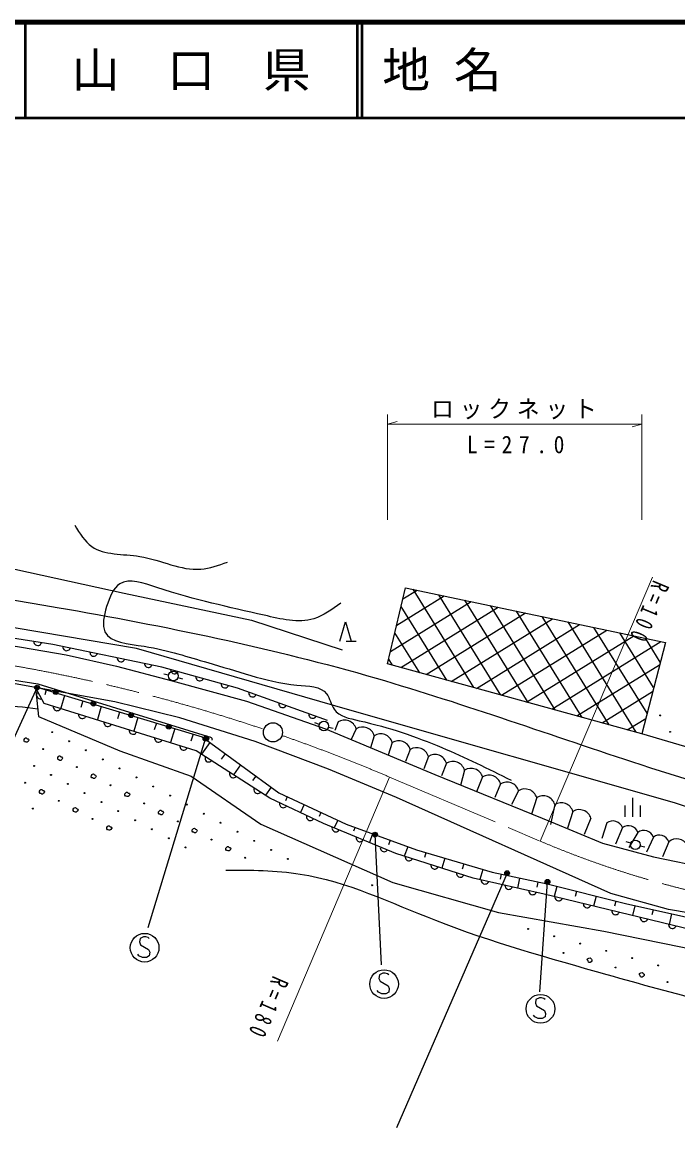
# Model space of a CAD drawing. Units: millimetres, scale not verified. Extents: x 40000 to 680000, y 20000 to 380000.
# Drawn here: x 332686 to 401324, y 264262 to 380000 of the extents above; entities that cross this region are included whole.
import ezdxf
from ezdxf.enums import TextEntityAlignment as Align

# ---------------------------------------------------------------- set-up
doc = ezdxf.new("R2010")
doc.units = ezdxf.units.MM
doc.header["$LTSCALE"] = 1000
doc.linetypes.add('CHAIN', pattern=[18.5, 12, -1.5, 3.5, -1.5])
for name, color, linetype, lineweight in [('M-BGD', 7, 'Continuous', 25), ('M-BMK', 2, 'CHAIN', 13), ('M-BMK-SRVR', 3, 'Continuous', 25), ('M-STR-HTXT', 7, 'Continuous', 13), ('M-STR-STRC', 7, 'Continuous', 25), ('M-TTL', 2, 'Continuous', 140), ('M-TTL-LINE', 7, 'Continuous', 50)]:
    doc.layers.add(name, color=color, linetype=linetype, lineweight=lineweight)
doc.layers.add('M-TTL-TXT', color=7, linetype='Continuous')
doc.styles.add('ＭＳ ゴシック', font='')
doc.styles.get('ＭＳ ゴシック').set_extended_font_data('MS Gothic')

msp = doc.modelspace()

# ---------------------------------------------------------------- hatches: boundary and pattern name
at = {"layer": 'M-BGD'}
h = msp.add_hatch(dxfattribs=at)
h.set_pattern_fill('USER', color=256, style=0, pattern_type=2)
h.set_pattern_definition([(301.7595, (143618, 540209), (1700.53, 1052.709), []), (31.7595, (143618, 540209), (-1052.709, 1700.53), [])])
h.paths.add_polyline_path([(372822, 320850), (400012, 315130), (397539, 305580), (370947, 312880)])

# ---------------------------------------------------------------- linework, layer by layer
for p, q in [((366612, 315278), (367652, 315278)), ((325419, 312185), (334319, 310786)), ((348023, 311720), (347532, 311815)), ((348988, 311470), (349463, 311313)), ((334319, 310786), (352050, 305341)), ((335209, 310164), (335051, 309641)), ((337130, 309586), (336729, 308253)), ((339051, 309008), (338848, 308332)), ((340972, 308429), (340560, 307060)), ((342894, 307851), (342685, 307157)), ((344815, 307273), (344392, 305867)), ((363799, 306560), (363327, 306724)), ((365758, 306820), (365418, 305920)), ((346736, 306695), (346522, 305983)), ((348658, 306117), (348223, 304674)), ((364755, 306272), (365240, 306149)), ((367648, 306100), (367098, 304900)), ((350579, 305538), (350359, 304808)), ((352342, 304664), (351445, 303435)), ((352050, 305341), (352337, 305253)), ((369538, 305380), (369138, 304120)), ((371428, 304660), (370999, 303340)), ((353946, 303493), (353533, 302927)), ((373318, 303940), (372799, 302680)), ((355551, 302322), (354797, 301289)), ((375208, 303220), (374719, 301900)), ((377098, 302500), (376579, 301180)), ((357155, 301151), (356814, 300684)), ((378988, 301780), (378556, 300160)), ((380878, 301060), (380236, 299500)), ((358760, 299980), (358149, 299143)), ((382768, 300340), (382156, 298900)), ((360443, 298989), (360252, 298576)), ((384657, 299620), (383897, 298179)), ((386547, 298900), (385997, 297159)), ((396563, 298895), (396563, 296895)), ((362204, 298175), (361816, 297333)), ((388437, 298179), (387977, 296079)), ((390327, 297459), (389777, 295719)), ((395763, 298095), (395763, 296895)), ((397363, 298095), (397363, 296895)), ((363966, 297362), (363768, 296933)), ((365728, 296549), (365350, 295731)), ((392217, 296739), (391517, 295059)), ((367529, 295804), (367374, 295383)), ((393898, 296259), (393358, 294639)), ((395518, 295764), (394798, 294039)), ((397138, 295269), (396178, 293679)), ((369368, 295126), (369033, 294216)), ((371208, 294449), (371028, 293959)), ((396399, 294126), (395924, 294282)), ((398758, 294774), (398038, 293199)), ((400378, 294279), (399718, 292719)), ((373048, 293771), (372687, 292791)), ((374957, 293141), (374812, 292649)), ((397364, 293871), (397855, 293771)), ((376935, 292558), (376631, 291526)), ((378914, 291976), (378755, 291436)), ((380892, 291393), (380578, 290326)), ((382839, 290896), (382729, 290382)), ((384755, 290486), (384531, 289439)), ((386670, 290075), (386556, 289543)), ((388656, 289613), (388391, 288553)), ((390711, 289099), (390580, 288576)), ((392766, 288586), (392508, 287553)), ((394821, 288072), (394694, 287562)), ((396809, 287603), (396580, 286564)), ((398730, 287179), (398611, 286639)), ((400651, 286755), (400404, 285635))]:
    msp.add_line(p, q, dxfattribs=at)
for points in [[(68209, 267286), (82169, 271410), (99198, 276445), (115931, 282812), (130887, 288291), (146139, 294511), (162576, 301174), (178273, 306801), (192340, 311836), (209814, 316575), (227509, 320277), (244834, 323386), (264529, 325608), (279781, 326200), (299105, 326200), (315097, 325163), (330497, 323090), (343380, 320277), (356708, 317463), (366185, 314354)], [(424658, 290513), (400966, 298361), (366759, 308134), (344658, 314502), (324371, 317907), (306602, 319832), (289425, 320721), (273284, 320721), (253997, 319240), (234894, 316279), (217569, 313169), (206019, 310207), (186583, 303692), (171479, 299101), (151489, 291401), (125130, 280147), (103640, 272743), (82021, 265487), (69278, 262110)], [(364638, 306981), (355217, 310342), (347300, 312562), (335899, 314902), (326358, 316402), (318197, 317363), (303079, 318323), (282077, 318983), (271879, 318803), (258798, 317843), (246016, 315982), (223037, 311722), (213080, 309562), (205879, 307101), (197358, 303321), (186737, 298401), (184697, 296720)], [(262196, 317210), (270982, 317825), (278893, 318094), (285000, 317902), (306920, 317249), (315360, 316750), (322042, 316135), (328033, 315367), (332633, 314637), (337280, 313831), (342580, 312640), (348379, 311104), (356167, 308992), (364424, 306112), (375898, 301311), (388072, 296357), (393440, 294130), (398778, 292709), (404539, 291518)], [(365932, 315278), (366532, 317278), (367132, 315278)], [(333913, 315214), (333930, 315115), (333965, 315028), (334032, 314937), (334103, 314877), (334193, 314830), (334320, 314810), (334419, 314827), (334506, 314862), (334597, 314929), (334657, 315000), (334704, 315090)], [(430988, 281573), (424175, 282862), (411274, 285356), (400325, 287199), (394308, 288879), (371867, 298907), (364766, 301889), (357068, 304761), (349209, 307255), (342379, 308935), (334090, 310421), (325141, 312025), (317824, 312892), (309747, 313380), (282698, 314085), (272779, 314139), (265027, 313760), (259065, 313326)], [(336932, 314690), (336944, 314590), (336975, 314502), (337037, 314407), (337106, 314344), (337194, 314294), (337319, 314268), (337419, 314280), (337507, 314311), (337602, 314373), (337665, 314442), (337716, 314529)], [(339782, 314105), (339794, 314005), (339825, 313917), (339888, 313822), (339956, 313759), (340044, 313708), (340169, 313683), (340270, 313695), (340358, 313726), (340452, 313788), (340515, 313857), (340566, 313944)], [(342633, 313520), (342645, 313420), (342676, 313332), (342738, 313237), (342807, 313174), (342894, 313123), (343020, 313098), (343120, 313110), (343208, 313141), (343303, 313203), (343366, 313272), (343416, 313359)], [(345483, 312935), (345495, 312835), (345526, 312747), (345588, 312652), (345657, 312589), (345745, 312538), (345870, 312513), (345970, 312525), (346058, 312556), (346153, 312618), (346216, 312687), (346267, 312774)], [(348234, 312300), (348239, 312199), (348264, 312109), (348319, 312010), (348383, 311943), (348467, 311886), (348590, 311851), (348691, 311856), (348781, 311881), (348880, 311936), (348948, 312000), (349005, 312084)], [(350873, 311560), (350878, 311459), (350903, 311369), (350958, 311270), (351022, 311202), (351106, 311146), (351229, 311111), (351331, 311116), (351421, 311141), (351519, 311196), (351587, 311260), (351644, 311344)], [(441437, 279369), (439991, 278456), (437250, 279141), (429410, 280511), (417308, 282490), (405206, 284469), (387345, 288807), (379885, 290482), (371817, 293070), (364232, 296191), (358599, 298855), (350912, 303802), (335004, 308747), (334090, 310421)], [(334090, 310421), (334395, 307377), (342920, 303799), (350379, 301135), (357686, 296112), (371502, 290022), (382539, 286901), (393576, 284922), (409675, 281649), (420560, 279975), (440502, 277387), (441437, 279369)], [(334248, 310453), (351539, 305249), (359562, 299395), (366609, 296143), (373967, 293432), (381882, 291102), (387628, 289870), (395849, 287815), (409295, 284846), (420179, 282867), (429466, 281497), (430988, 281573), (435707, 280812), (441437, 279369)], [(353513, 310820), (353517, 310719), (353542, 310629), (353598, 310530), (353662, 310462), (353745, 310406), (353869, 310371), (353970, 310376), (354060, 310401), (354158, 310456), (354226, 310520), (354283, 310604)], [(334355, 309935), (334286, 309861), (334239, 309781), (334207, 309672), (334203, 309579), (334221, 309479), (334282, 309367), (334357, 309298), (334437, 309251), (334546, 309219), (334639, 309215), (334738, 309233)], [(356411, 309916), (356409, 309815), (356427, 309724), (356475, 309621), (356535, 309549), (356614, 309487), (356735, 309444), (356836, 309442), (356928, 309460), (357030, 309509), (357102, 309568), (357164, 309647)], [(335947, 308453), (335949, 308352), (335971, 308262), (336024, 308161), (336086, 308092), (336168, 308033), (336291, 307995), (336392, 307997), (336482, 308019), (336583, 308072), (336652, 308134), (336711, 308216)], [(359551, 308796), (359549, 308695), (359567, 308603), (359616, 308501), (359675, 308429), (359755, 308367), (359875, 308324), (359976, 308322), (360068, 308340), (360170, 308388), (360242, 308448), (360305, 308527)], [(338599, 307629), (338601, 307528), (338623, 307438), (338675, 307337), (338738, 307268), (338820, 307209), (338942, 307171), (339043, 307173), (339134, 307195), (339234, 307248), (339303, 307310), (339363, 307392)], [(341250, 306805), (341252, 306704), (341274, 306613), (341327, 306513), (341389, 306444), (341471, 306385), (341593, 306347), (341694, 306349), (341785, 306371), (341885, 306424), (341955, 306486), (342014, 306568)], [(362691, 307676), (362689, 307575), (362708, 307483), (362756, 307381), (362815, 307309), (362895, 307247), (363016, 307204), (363117, 307201), (363208, 307220), (363310, 307268), (363382, 307327), (363445, 307407)], [(343901, 305981), (343903, 305880), (343925, 305789), (343978, 305689), (344040, 305620), (344122, 305561), (344245, 305523), (344346, 305525), (344437, 305547), (344537, 305599), (344606, 305662), (344665, 305744)], [(470540, 285653), (440020, 293362), (423458, 297922), (397539, 305580)], [(346553, 305157), (346555, 305056), (346577, 304965), (346630, 304865), (346692, 304796), (346774, 304737), (346896, 304699), (346997, 304701), (347088, 304723), (347188, 304775), (347258, 304837), (347317, 304920)], [(352337, 305253), (352414, 305229), (352459, 305205), (352507, 305159), (352537, 305118), (352553, 305071), (352565, 305005), (352559, 304954), (352551, 304926)], [(349204, 304333), (349206, 304232), (349228, 304141), (349281, 304041), (349343, 303972), (349425, 303912), (349547, 303874), (349649, 303877), (349739, 303899), (349839, 303951), (349909, 304013), (349968, 304096)], [(351857, 303194), (351832, 303096), (351829, 303003), (351853, 302892), (351894, 302809), (351957, 302730), (352065, 302661), (352163, 302635), (352256, 302633), (352367, 302657), (352451, 302698), (352529, 302761)], [(354419, 301545), (354394, 301447), (354391, 301354), (354415, 301243), (354457, 301159), (354520, 301081), (354628, 301011), (354726, 300986), (354819, 300983), (354929, 301007), (355013, 301049), (355092, 301112)], [(356982, 299896), (356957, 299798), (356954, 299705), (356978, 299594), (357019, 299510), (357083, 299431), (357190, 299362), (357288, 299337), (357381, 299334), (357492, 299358), (357576, 299399), (357655, 299463)], [(359646, 298360), (359634, 298259), (359643, 298166), (359681, 298060), (359733, 297982), (359806, 297912), (359922, 297858), (360022, 297846), (360115, 297855), (360222, 297893), (360299, 297945), (360369, 298018)], [(362462, 297028), (362450, 296927), (362459, 296834), (362497, 296728), (362549, 296650), (362622, 296580), (362738, 296526), (362839, 296513), (362931, 296523), (363038, 296561), (363115, 296613), (363185, 296686)], [(365126, 295823), (365119, 295722), (365133, 295630), (365177, 295525), (365233, 295450), (365309, 295384), (365428, 295335), (365529, 295329), (365621, 295342), (365725, 295386), (365800, 295442), (365866, 295518)], [(367655, 294783), (367648, 294682), (367662, 294589), (367705, 294485), (367761, 294410), (367838, 294344), (367956, 294295), (368057, 294288), (368149, 294302), (368254, 294346), (368328, 294402), (368394, 294478)], [(370183, 293742), (370176, 293641), (370190, 293549), (370234, 293445), (370289, 293370), (370366, 293304), (370484, 293255), (370585, 293248), (370677, 293262), (370782, 293306), (370857, 293361), (370923, 293438)], [(372781, 292761), (372782, 292660), (372803, 292569), (372855, 292468), (372917, 292398), (372998, 292338), (373120, 292299), (373221, 292300), (373312, 292322), (373413, 292373), (373483, 292435), (373543, 292516)], [(375470, 291898), (375472, 291797), (375493, 291706), (375545, 291606), (375606, 291535), (375688, 291476), (375810, 291436), (375911, 291438), (376002, 291459), (376102, 291511), (376172, 291572), (376232, 291654)], [(378160, 291035), (378161, 290934), (378182, 290843), (378234, 290743), (378296, 290673), (378377, 290613), (378499, 290574), (378600, 290575), (378691, 290596), (378792, 290648), (378862, 290710), (378922, 290791)], [(380738, 290291), (380749, 290190), (380778, 290101), (380838, 290006), (380906, 289941), (380993, 289889), (381117, 289861), (381218, 289871), (381307, 289901), (381402, 289961), (381467, 290029), (381519, 290115)], [(383225, 289732), (383235, 289632), (383264, 289543), (383325, 289448), (383392, 289383), (383479, 289331), (383604, 289303), (383705, 289313), (383793, 289342), (383889, 289403), (383953, 289470), (384005, 289557)], [(385711, 289174), (385721, 289073), (385751, 288985), (385811, 288889), (385879, 288825), (385966, 288773), (386090, 288745), (386191, 288755), (386280, 288784), (386375, 288845), (386440, 288912), (386492, 288999)], [(388444, 288540), (388453, 288439), (388481, 288350), (388540, 288254), (388606, 288188), (388692, 288134), (388816, 288104), (388917, 288113), (389006, 288140), (389103, 288199), (389168, 288266), (389222, 288351)], [(391421, 287817), (391430, 287716), (391457, 287627), (391516, 287531), (391583, 287465), (391668, 287411), (391793, 287381), (391894, 287390), (391983, 287417), (392079, 287476), (392145, 287543), (392199, 287628)], [(394398, 287094), (394407, 286993), (394434, 286904), (394493, 286808), (394560, 286742), (394645, 286688), (394770, 286658), (394870, 286667), (394960, 286694), (395056, 286753), (395122, 286820), (395175, 286905)], [(397375, 286371), (397383, 286270), (397411, 286181), (397470, 286084), (397536, 286019), (397622, 285965), (397746, 285935), (397847, 285943), (397936, 285971), (398033, 286030), (398098, 286096), (398152, 286182)], [(400352, 285648), (400360, 285547), (400388, 285458), (400447, 285361), (400513, 285296), (400599, 285242), (400723, 285212), (400824, 285220), (400913, 285248), (401010, 285307), (401075, 285373), (401129, 285459)]]:
    msp.add_lwpolyline(points, dxfattribs=at)
for points in [[(372822, 320850), (400012, 315130), (397539, 305580), (370947, 312880)], [(333206, 304693), (333111, 304696), (333024, 304743), (332948, 304751), (332885, 304857), (332886, 304993), (332958, 305099), (333024, 305160), (333106, 305164), (333220, 305063), (333308, 305047), (333358, 305021), (333396, 304928), (333313, 304788)], [(336729, 302799), (336634, 302802), (336547, 302849), (336471, 302857), (336408, 302963), (336409, 303099), (336482, 303205), (336547, 303266), (336629, 303270), (336743, 303169), (336831, 303153), (336881, 303127), (336919, 303034), (336836, 302894)], [(340252, 300905), (340157, 300908), (340070, 300955), (339995, 300963), (339931, 301069), (339932, 301205), (340005, 301311), (340070, 301372), (340152, 301376), (340266, 301275), (340354, 301259), (340404, 301233), (340443, 301140), (340359, 301000)], [(334835, 299276), (334740, 299278), (334653, 299325), (334577, 299334), (334514, 299440), (334515, 299576), (334588, 299682), (334653, 299743), (334735, 299747), (334849, 299645), (334937, 299630), (334987, 299603), (335025, 299510), (334942, 299371)], [(343775, 299011), (343681, 299014), (343593, 299061), (343518, 299069), (343454, 299175), (343455, 299311), (343528, 299417), (343593, 299478), (343675, 299482), (343790, 299381), (343878, 299365), (343927, 299339), (343966, 299246), (343883, 299106)], [(338358, 297382), (338263, 297384), (338176, 297431), (338101, 297440), (338037, 297546), (338038, 297682), (338111, 297788), (338176, 297849), (338258, 297853), (338372, 297751), (338460, 297736), (338510, 297709), (338549, 297616), (338465, 297477)], [(347299, 297117), (347204, 297120), (347117, 297167), (347041, 297175), (346978, 297281), (346978, 297417), (347051, 297523), (347116, 297584), (347199, 297588), (347313, 297487), (347401, 297471), (347451, 297445), (347489, 297352), (347406, 297212)], [(341881, 295488), (341787, 295491), (341699, 295537), (341624, 295546), (341560, 295652), (341561, 295788), (341634, 295894), (341699, 295955), (341781, 295959), (341896, 295857), (341984, 295842), (342033, 295815), (342072, 295723), (341989, 295583)], [(350822, 295223), (350727, 295226), (350640, 295273), (350564, 295281), (350501, 295387), (350502, 295524), (350574, 295629), (350639, 295690), (350722, 295694), (350836, 295593), (350924, 295577), (350974, 295551), (351012, 295458), (350929, 295318)], [(354345, 293329), (354250, 293332), (354163, 293379), (354087, 293387), (354024, 293494), (354025, 293630), (354098, 293735), (354163, 293796), (354245, 293800), (354359, 293699), (354447, 293683), (354497, 293657), (354535, 293564), (354452, 293424)], [(392148, 282139), (392227, 282086), (392275, 282000), (392334, 281952), (392331, 281828), (392257, 281714), (392140, 281664), (392052, 281647), (391980, 281688), (391938, 281835), (391872, 281895), (391844, 281944), (391861, 282043), (392007, 282117)], [(397596, 280615), (397674, 280562), (397723, 280475), (397782, 280428), (397779, 280304), (397705, 280189), (397587, 280139), (397499, 280122), (397428, 280163), (397386, 280310), (397319, 280370), (397292, 280419), (397309, 280518), (397454, 280592)]]:
    msp.add_lwpolyline(points, close=True, dxfattribs=at)
for centre, radius in [((348514, 311626), 500), ((336211, 309944), 250), ((336211, 309944), 150), ((336211, 309944), 50), ((340152, 308733), 250), ((340152, 308733), 150), ((340152, 308733), 50), ((344094, 307523), 250), ((344094, 307523), 150), ((344094, 307523), 50), ((364271, 306396), 500), ((399472, 307500), 50), ((335842, 305747), 50), ((348036, 306312), 250), ((348036, 306312), 150), ((348036, 306312), 50), ((400499, 305784), 50), ((337604, 304800), 50), ((351977, 305102), 250), ((351977, 305102), 150), ((351977, 305102), 50), ((334895, 303985), 50), ((339366, 303853), 50), ((333948, 302224), 50), ((338419, 302091), 50), ((341127, 302906), 50), ((335710, 301277), 50), ((342889, 301959), 50), ((344650, 301012), 50), ((333001, 300462), 50), ((337472, 300330), 50), ((341942, 300197), 50), ((346412, 300065), 50), ((336525, 298568), 50), ((339233, 299383), 50), ((348174, 299118), 50), ((333816, 297753), 50), ((340995, 298436), 50), ((342756, 297489), 50), ((345465, 298303), 50), ((349935, 298171), 50), ((340048, 296674), 50), ((344518, 296542), 50), ((348988, 296409), 50), ((351697, 297224), 50), ((353458, 296277), 50), ((346280, 295595), 50), ((355220, 295330), 50), ((348041, 294648), 50), ((352511, 294515), 50), ((356982, 294383), 50), ((396874, 293970), 500), ((349803, 293701), 50), ((358743, 293436), 50), ((356035, 292621), 50), ((360505, 292489), 50), ((369310, 289740), 50), ((385652, 285166), 50), ((388376, 284404), 50), ((391100, 283642), 50), ((389357, 282661), 50), ((393824, 282879), 50), ((396547, 282117), 50), ((399271, 281355), 50), ((394804, 281136), 50), ((400252, 279612), 50)]:
    msp.add_circle(centre, radius, dxfattribs=at)
for centre, radius, start, end in [((366428, 305738), 1273, 16.52356, 121.76257), ((368318, 305018), 1273, 16.52356, 121.76257), ((370208, 304298), 1273, 16.52356, 121.76257), ((372098, 303578), 1273, 16.52356, 121.76257), ((373988, 302858), 1273, 16.52356, 121.76257), ((375878, 302138), 1273, 16.52356, 121.76257), ((377768, 301418), 1273, 16.52356, 121.76257), ((379658, 300698), 1273, 16.52356, 121.76257), ((381547, 299978), 1273, 16.52356, 121.76257), ((383437, 299258), 1273, 16.52356, 121.76257), ((385327, 298538), 1273, 16.52356, 121.76257), ((387217, 297817), 1273, 16.52356, 121.76257), ((389107, 297097), 1273, 16.52356, 121.76257), ((390997, 296377), 1273, 16.52356, 121.76257), ((394522, 295404), 1059, 19.87909, 126.13928), ((396142, 294909), 1059, 19.87909, 126.13928), ((397763, 294414), 1059, 19.87909, 126.13928), ((399383, 293919), 1059, 19.87909, 126.13928), ((401198, 293371), 1223, 25.81845, 132.07864)]:
    msp.add_arc(centre, radius, start, end, dxfattribs=at)
for points, knots in [([(338198, 327385), (338725, 326531), (339253, 325677), (339975, 325163), (341279, 324235), (343220, 324418), (345009, 324127), (347274, 323758), (349297, 322628), (351377, 322794), (352307, 322868), (353249, 323201), (354190, 323534)], [0, 0, 0, 0, 1, 1, 1, 2, 2, 2, 3, 3, 3, 4, 4, 4, 4]), ([(68682, 264994), (79821, 268226), (90960, 271457), (101962, 275112), (110882, 278076), (119712, 281319), (128468, 284738), (138390, 288611), (148217, 292712), (158084, 296732), (165339, 299673), (172626, 302528), (180000, 305173), (192037, 309480), (204323, 313121), (216794, 315982), (225841, 318021), (234983, 319606), (244188, 320869), (259531, 322905), (275006, 324011), (290463, 323683), (305853, 323259), (321179, 321411), (336368, 318796), (347631, 316845), (358817, 314551), (369759, 311392), (379076, 308662), (388216, 305360), (397450, 302359), (408218, 298882), (419141, 295949), (429953, 292586), (437878, 290121), (445742, 287424), (453794, 285478), (459126, 284189), (464540, 283228), (469954, 282268)], [0, 0, 0, 0, 1, 1, 1, 2, 2, 2, 3, 3, 3, 4, 4, 4, 5, 5, 5, 6, 6, 6, 7, 7, 7, 8, 8, 8, 9, 9, 9, 10, 10, 10, 11, 11, 11, 12, 12, 12, 13, 13, 13, 13]), ([(366037, 319240), (365132, 318577), (364227, 317913), (363223, 317611), (361615, 317128), (359754, 317573), (358028, 317971), (354179, 318860), (350997, 319518), (346786, 320869), (345396, 321347), (343915, 321870), (342919, 321261), (342240, 320850), (341832, 319885), (341534, 318880), (341241, 317914), (341046, 316905), (341361, 316240), (341905, 315095), (343818, 314972), (345473, 314724), (348088, 314304), (350020, 313621), (352117, 313021), (355157, 312191), (357955, 311041), (361448, 310655), (362652, 310559), (363950, 310563), (364556, 309763), (364891, 309316), (365012, 308621), (365344, 308144), (365877, 307385), (366945, 307178), (367962, 306950), (371181, 306228), (373890, 305294), (376624, 304136), (379030, 303117), (381455, 301923), (383880, 300730)], [0, 0, 0, 0, 1, 1, 1, 2, 2, 2, 3, 3, 3, 4, 4, 4, 5, 5, 5, 6, 6, 6, 7, 7, 7, 8, 8, 8, 9, 9, 9, 10, 10, 10, 11, 11, 11, 12, 12, 12, 13, 13, 13, 14, 14, 14, 14]), ([(157209, 283136), (158973, 283112), (160736, 283088), (162460, 283306), (166103, 283766), (169573, 285305), (173132, 286355), (176526, 287356), (180002, 287911), (183465, 288642), (186990, 289432), (190509, 290333), (193798, 291775), (195889, 292668), (197895, 293764), (199838, 294975), (202344, 296535), (204746, 298272), (207376, 299549), (210263, 300940), (213440, 301695), (216608, 302513), (220290, 303503), (223975, 304591), (227703, 304631), (230516, 304659), (233336, 304149), (236173, 303869), (238642, 303618), (241122, 303538), (243567, 303784), (246302, 304044), (248988, 304764), (251698, 305308), (253311, 305625), (254934, 305868), (256526, 306240), (260928, 307299), (265100, 309248), (269484, 310390), (272576, 311188), (275772, 311579), (278970, 311830), (284389, 312302), (289835, 312294), (295258, 311999), (300189, 311711), (305091, 311224), (309996, 310729), (313892, 310316), (317786, 309919), (321684, 309543), (324488, 309273), (327295, 309013), (330095, 308696), (331507, 308537), (332918, 308362), (334330, 308188)], [0, 0, 0, 0, 1, 1, 1, 2, 2, 2, 3, 3, 3, 4, 4, 4, 5, 5, 5, 6, 6, 6, 7, 7, 7, 8, 8, 8, 9, 9, 9, 10, 10, 10, 11, 11, 11, 12, 12, 12, 13, 13, 13, 14, 14, 14, 15, 15, 15, 16, 16, 16, 17, 17, 17, 18, 18, 18, 19, 19, 19, 19]), ([(354005, 291333), (356628, 291324), (359252, 291315), (361797, 290910), (366673, 290135), (371264, 287909), (375942, 286082), (381835, 283780), (387864, 282112), (393897, 280408), (400899, 278393), (407963, 276663), (414987, 274564), (418681, 273387), (422351, 272042), (426193, 271765), (428505, 271601), (430878, 271822), (433138, 271426), (435269, 271044), (437296, 270108), (439321, 269224), (442358, 267934), (445393, 266737), (448299, 265243), (450003, 264367), (451663, 263388), (453380, 262533), (455656, 261400), (458033, 260484), (460410, 259568)], [0, 0, 0, 0, 1, 1, 1, 2, 2, 2, 3, 3, 3, 4, 4, 4, 5, 5, 5, 6, 6, 6, 7, 7, 7, 8, 8, 8, 9, 9, 9, 10, 10, 10, 10])]:
    msp.add_open_spline(points, degree=3, knots=knots, dxfattribs=at)
at = {"layer": 'M-BMK'}
msp.add_line((371151, 301052), (386925, 294346), dxfattribs=at)
for centre, radius, start, end in [((300725, 135401), 180000, 71.49451, 88.62202), ((300725, 135401), 180000, 66.96724, 70.84736), ((426051, 386374), 100000, 246.96724, 258.55469)]:
    msp.add_arc(centre, radius, start, end, dxfattribs=at)
at = {"layer": 'M-BMK-SRVR'}
msp.add_circle((358942, 305727), 1000, dxfattribs=at)
at = {"layer": 'M-STR-HTXT'}
for p, q in [((370947, 327957), (370947, 338957)), ((370947, 337957), (371947, 338237)), ((370947, 337957), (397539, 337957)), ((397539, 337957), (396539, 337677)), ((397539, 338957), (397539, 327957)), ((386925, 294346), (398663, 321954)), ((359413, 273444), (371151, 301052))]:
    msp.add_line(p, q, dxfattribs=at)
at = {"layer": 'M-STR-STRC'}
for p, q in [((334248, 310453), (324853, 289907)), ((345888, 285320), (351875, 305057)), ((369621, 295032), (370280, 281404)), ((383450, 291002), (371858, 264359)), ((386867, 278606), (387680, 290093))]:
    msp.add_line(p, q, dxfattribs=at)
for points in [[(345991, 284168), (345871, 284288), (345631, 284348), (345391, 284348), (345031, 284168), (344971, 283808), (345091, 283508), (345931, 283028), (346051, 282728), (345991, 282368), (345691, 282188), (345271, 282188), (344911, 282368), (344791, 282548)], [(371054, 280364), (370934, 280484), (370694, 280544), (370454, 280544), (370094, 280364), (370034, 280004), (370154, 279704), (370994, 279224), (371114, 278924), (371054, 278564), (370754, 278384), (370334, 278384), (369974, 278564), (369854, 278744)], [(387424, 277776), (387304, 277896), (387064, 277956), (386824, 277956), (386464, 277776), (386404, 277416), (386524, 277116), (387364, 276636), (387484, 276336), (387424, 275976), (387124, 275796), (386704, 275796), (386344, 275976), (386224, 276156)]]:
    msp.add_lwpolyline(points, dxfattribs=at)
for centre, radius in [((334251, 310412), 250), ((334251, 310412), 150), ((334251, 310412), 50), ((351875, 305057), 250), ((351875, 305057), 150), ((351875, 305057), 50), ((369621, 295032), 250), ((369621, 295032), 150), ((369621, 295032), 50), ((383450, 291002), 250), ((383450, 291002), 150), ((383450, 291002), 50), ((387680, 290093), 250), ((387680, 290093), 150), ((387680, 290093), 50), ((345511, 283208), 1500), ((370574, 279404), 1500), ((386944, 276816), 1500)]:
    msp.add_circle(centre, radius, dxfattribs=at)
at = {"layer": 'M-TTL'}
msp.add_line((680000, 380000), (40000, 380000), dxfattribs=at)
at = {"layer": 'M-TTL-LINE'}
for p, q in [((333000, 380000), (333000, 370000)), ((367750, 380000), (367750, 370000)), ((368250, 380000), (368250, 370000)), ((40000, 370000), (680000, 370000))]:
    msp.add_line(p, q, dxfattribs=at)

# ---------------------------------------------------------------- texts
at = {"layer": 'M-STR-HTXT', "char_height": 1833, "attachment_point": 7, "style": 'ＭＳ ゴシック'}
for s, insert in [('\\T1.26;\\W0.95;ロックネット', (375493, 338457)), ('\\T1.62;\\W0.9;L=27.0', (379232, 334885))]:
    msp.add_mtext(s, dxfattribs=dict(at, insert=insert))
for s, insert, rotation in [('\\T1.61;\\W0.7;R=100', (398744, 321746), 247.4), ('\\T1.61;\\W0.7;R=180', (358922, 280373), 246.7)]:
    msp.add_mtext(s, dxfattribs=dict(at, insert=insert, rotation=rotation))
at = {"layer": 'M-TTL-TXT', "style": 'ＭＳ ゴシック'}
msp.add_text('地 名', height=3666, dxfattribs=at).set_placement((370380, 375000), align=Align.MIDDLE_LEFT)
msp.add_text('山\u3000口\u3000県', height=3666, dxfattribs=at).set_placement((350375, 375000), align=Align.MIDDLE_CENTER)

doc.saveas('drawing.dxf')
